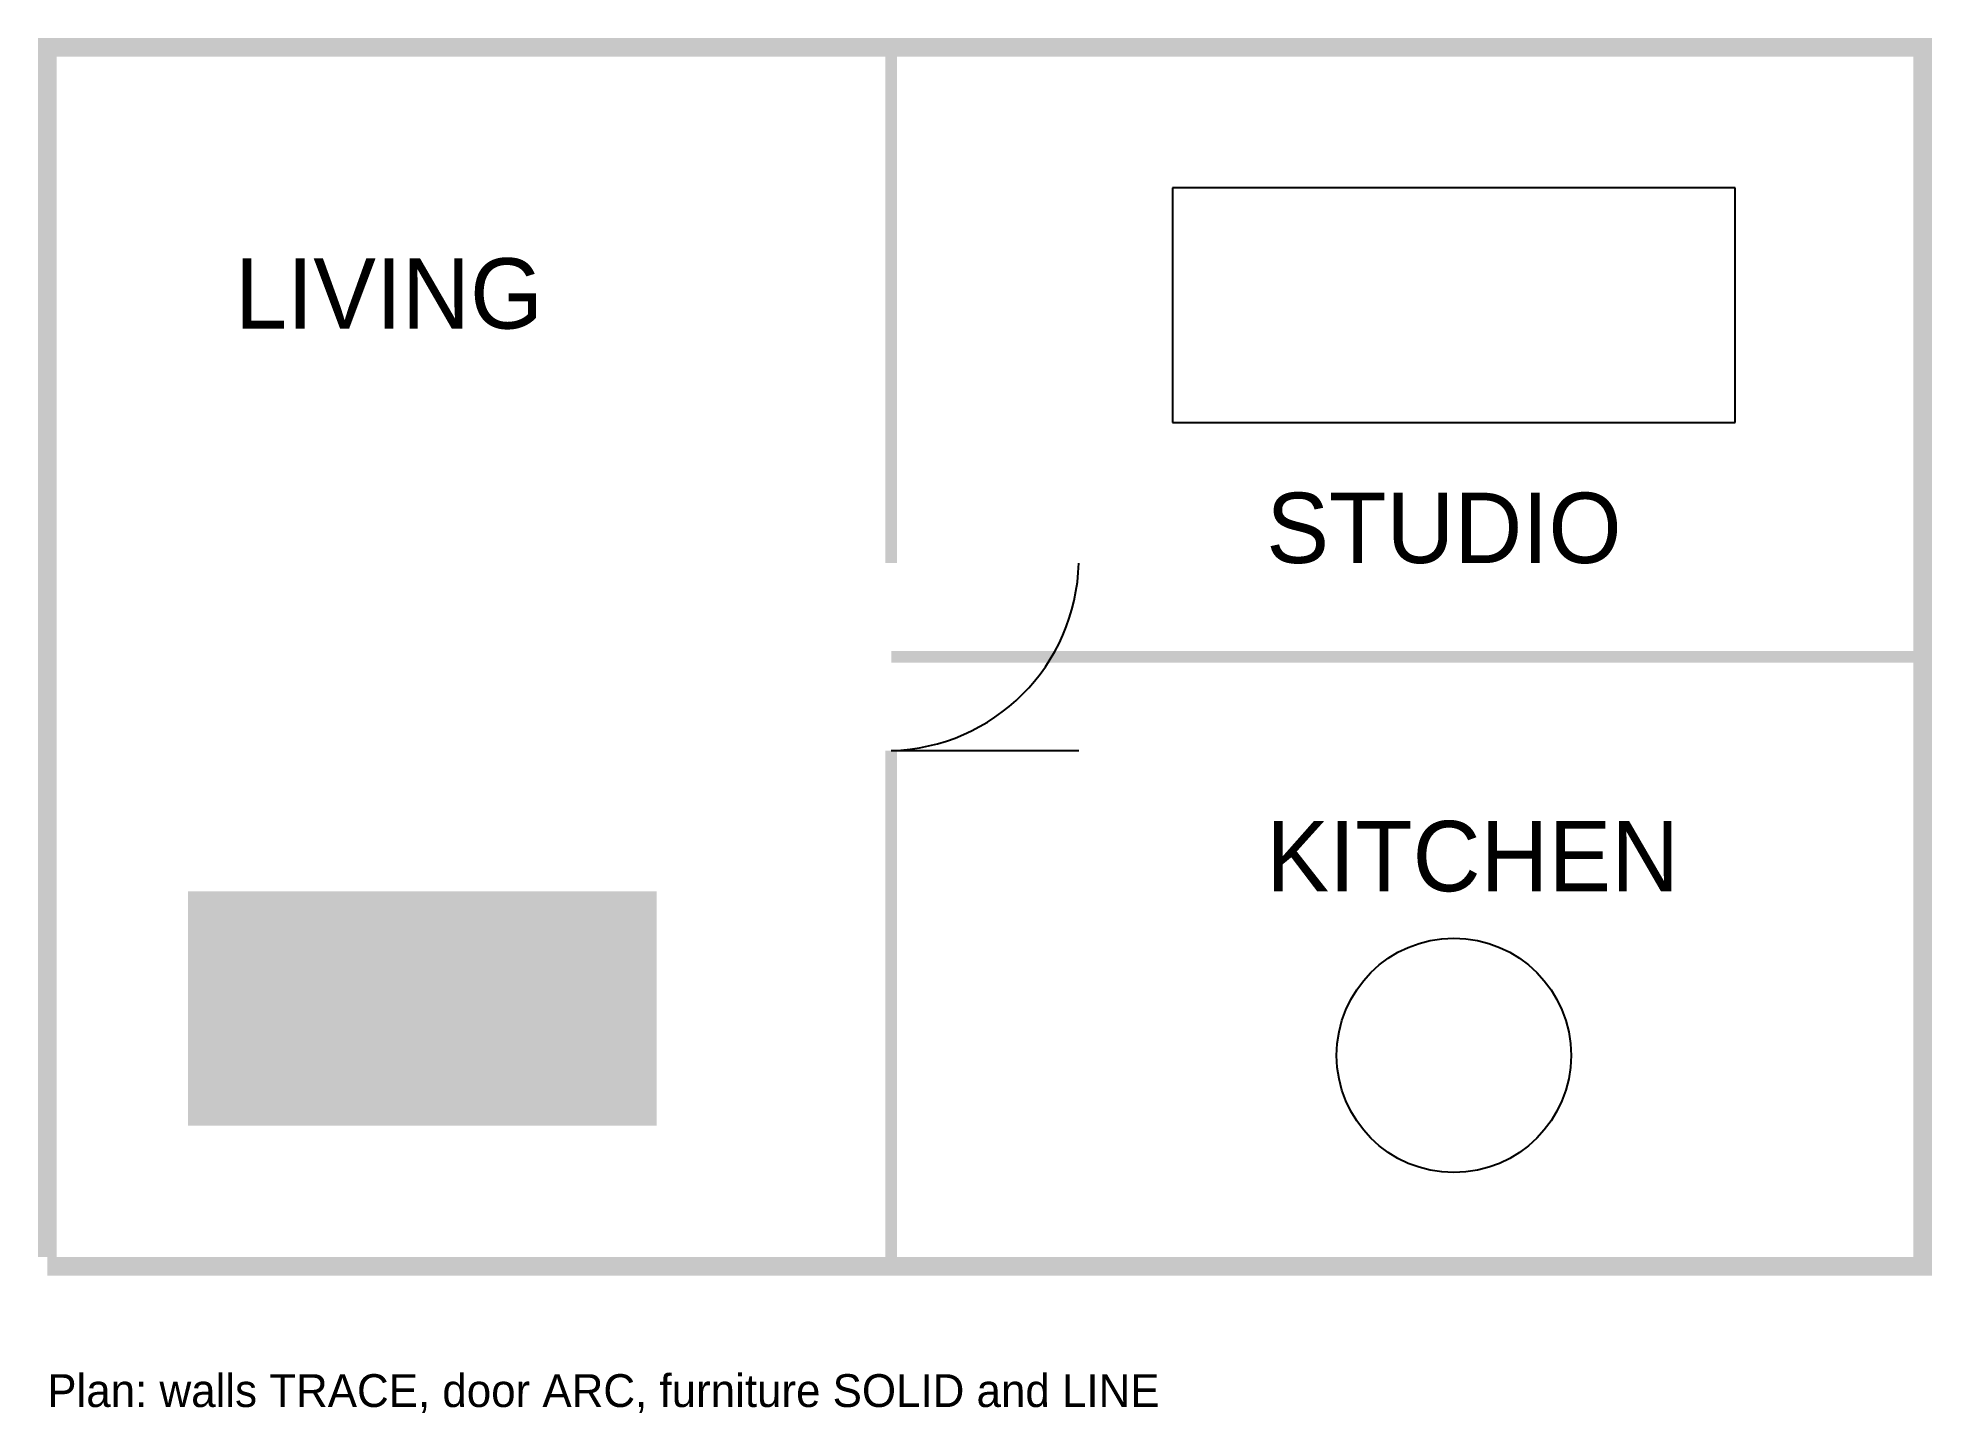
# Model space of a CAD drawing. Extents: x -0.2 to 40.2, y -3.1 to 26.2.
import ezdxf

# ---------------------------------------------------------------- set-up
doc = ezdxf.new("R2010")
doc.units = 0

msp = doc.modelspace()

# ---------------------------------------------------------------- linework, layer by layer
at = {"layer": '', "color": 0}
for p, q in [((36, 23), (24, 23)), ((24, 23), (24, 18)), ((36, 18), (36, 23)), ((24, 18), (36, 18)), ((18, 11), (22, 11))]:
    msp.add_line(p, q, dxfattribs=at)
msp.add_circle((30, 4.5), 2.5, dxfattribs=at)
msp.add_arc((17.9, 15.1), 4.101, 271.3972, 358.6028, dxfattribs=at)
msp.add_solid([(3, 3), (13, 3), (3, 8), (13, 8)], dxfattribs=at)
for points in [[(39.8, 25.8), (40.2, 26.2), (0.2, 25.8), (-0.2, 26.2)], [(0.2, 25.8), (-0.2, 26.2), (0.2, 0.2), (-0.2, 0.2)], [(17.875, 15), (18.125, 15), (17.875, 26), (18.125, 26)], [(39.8, 0.2), (40.2, -0.2), (39.8, 25.8), (40.2, 26.2)], [(18, 13.125), (18, 12.875), (40, 13.125), (40, 12.875)], [(17.875, 0), (18.125, 0), (17.875, 11), (18.125, 11)], [(0, 0.2), (0, -0.2), (39.8, 0.2), (40.2, -0.2)]]:
    msp.add_trace(points, dxfattribs=at)

# ---------------------------------------------------------------- texts
for s, height, p in [('LIVING', 1.5, (4, 20)), ('STUDIO', 1.5, (26, 15)), ('KITCHEN', 1.5, (26, 8)), ('Plan: walls TRACE, door ARC, furniture SOLID and LINE', 0.7, (0, -3))]:
    msp.add_text(s, height=height, dxfattribs=at).set_placement(p)

doc.saveas('drawing.dxf')
